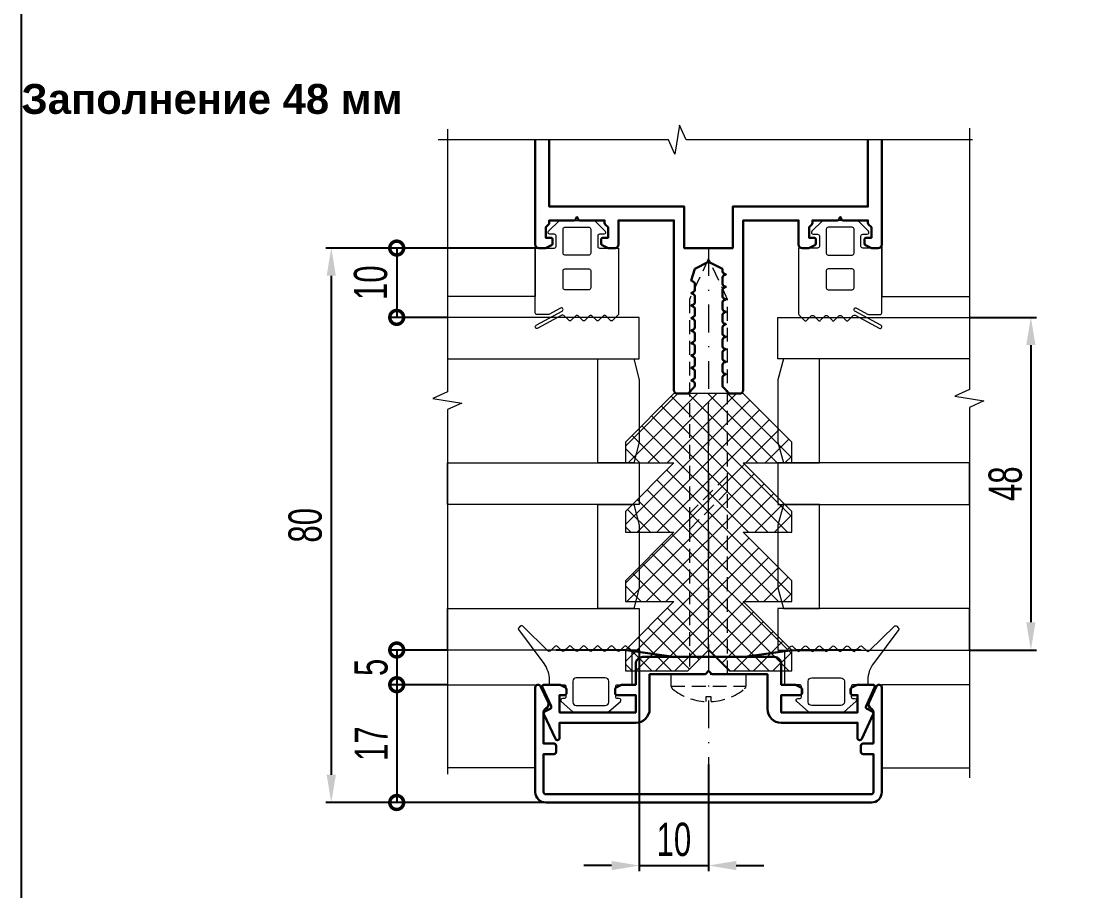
# Model space of a CAD drawing. Extents: x -37 to 8820, y -336 to 478.
# Drawn here: x 1700 to 1797, y 140.3 to 218.6 of the extents above; entities that cross this region are included whole.
import ezdxf

# ---------------------------------------------------------------- set-up
doc = ezdxf.new("R2010")
doc.units = 0
doc.header["$LTSCALE"] = 5
doc.linetypes.add('DASHDOT', pattern=[1, 0.5, -0.25, 0, -0.25])
doc.linetypes.add('HIDDEN', pattern=[0.375, 0.25, -0.125])
doc.layers.get('0').update_dxf_attribs({"linetype": 'CONTINUOUS', "lineweight": 30})
doc.layers.get('DEFPOINTS').update_dxf_attribs({"linetype": 'CONTINUOUS'})
for name, color, linetype, lineweight in [('1', 6, 'DASHDOT', 13), ('2', 3, 'HIDDEN', 13), ('Dimentions', 5, 'CONTINUOUS', 15), ('Glass', 5, 'CONTINUOUS', 20), ('Герлен', 7, 'CONTINUOUS', 60), ('Зигзаг', 1, 'CONTINUOUS', 15), ('Конструкции', 252, 'CONTINUOUS', 20), ('Текстовый', 7, 'CONTINUOUS', 9), ('Уплотнители', 1, 'CONTINUOUS', 20), ('Штриховка', 1, 'CONTINUOUS', 5)]:
    doc.layers.add(name, color=color, linetype=linetype, lineweight=lineweight)
doc.layers.add('Скрытые', color=14, linetype='CONTINUOUS', plot=False)
doc.styles.add('3', font='RUSS.SHX', dxfattribs={"width": 0.7, "height": 3})
doc.styles.add('Каталожный', font='arial.ttf', dxfattribs={"height": 2.5})
doc.dimstyles.new('MX1_6', dxfattribs={"dimtxt": 3, "dimasz": 2.5, "dimexe": 0.5, "dimexo": 0, "dimgap": 0.8, "dimtad": 1, "dimlfac": 1.6, "dimdsep": 46, "dimtxsty": '3', "dimcen": 0, "dimclrd": 256, "dimclre": 256, "dimclrt": 256, "dimaunit": 1, "dimadec": 0, "dimazin": 0, "dimtfac": 1, "dimtmove": 0, "dimatfit": 1, "dimfxl": 1, "dimtvp": 1, "dimtolj": 1, "dimtzin": 0, "dimarcsym": 0})

# ---------------------------------------------------------------- blocks, each defined once
blk = doc.blocks.new('*D775')
at = {"layer": 'DEFPOINTS', "color": 0, "linetype": 'Continuous', "transparency": 16777216}
for p in [(1785.519, 191.946), (1785.519, 161.946), (1791.053, 161.946)]:
    blk.add_point(p, dxfattribs=at)
at = {"layer": 'Dimentions', "linetype": 'Continuous', "lineweight": -2, "transparency": 16777216}
for p, q in [((1785.519, 191.946), (1791.553, 191.946)), ((1791.053, 189.446), (1791.053, 164.446)), ((1785.519, 161.946), (1791.553, 161.946))]:
    blk.add_line(p, q, dxfattribs=at)
at = {"layer": 'Dimentions', "linetype": 'Continuous', "transparency": 16777216}
for points in [[(1790.636, 189.446), (1791.469, 189.446), (1791.053, 191.946)], [(1790.636, 164.446), (1791.469, 164.446), (1791.053, 161.946)]]:
    blk.add_solid(points, dxfattribs=at)
at = {"layer": 'Dimentions', "linetype": 'Continuous', "transparency": 16777216, "insert": (1788.753, 176.946), "char_height": 3, "attachment_point": 5, "rotation": 90, "style": '3'}
blk.add_mtext('\\A1;48', dxfattribs=at)
blk = doc.blocks.new('_DotSmall')
at = {"color": 0, "linetype": 'ByBlock', "const_width": 0.5}
blk.add_lwpolyline([(-0.0625, 0, 1), (0.0625, 0, 1)], format="xyb", close=True, dxfattribs=at)
blk = doc.blocks.new('*D776')
at = {"layer": 'DEFPOINTS', "color": 0, "linetype": 'Continuous', "transparency": 16777216}
for p in [(1738.429, 161.949), (1733.845, 158.821), (1738.429, 158.821)]:
    blk.add_point(p, dxfattribs=at)
at = {"layer": 'Dimentions', "linetype": 'Continuous', "lineweight": -2, "transparency": 16777216}
for p, q in [((1738.429, 161.949), (1733.345, 161.949)), ((1733.845, 161.949), (1733.845, 158.821)), ((1738.429, 158.821), (1733.345, 158.821))]:
    blk.add_line(p, q, dxfattribs=at)
at = {"layer": 'Dimentions', "linetype": 'Continuous', "lineweight": -2, "transparency": 16777216, "xscale": 2.5, "yscale": 2.5, "zscale": 2.5}
for p, rotation in [((1733.845, 161.949), 90), ((1733.845, 158.821), 270)]:
    blk.add_blockref('_DotSmall', p, dxfattribs=dict(at, rotation=rotation))
at = {"layer": 'Dimentions', "linetype": 'Continuous', "transparency": 16777216, "insert": (1731.545, 160.385), "char_height": 3, "attachment_point": 5, "rotation": 90, "style": '3'}
blk.add_mtext('\\A1;5', dxfattribs=at)
blk = doc.blocks.new('*D777')
at = {"layer": 'DEFPOINTS', "color": 0, "linetype": 'Continuous', "transparency": 16777216}
for p in [(1738.429, 158.821), (1733.845, 148.196), (1749.659, 148.196)]:
    blk.add_point(p, dxfattribs=at)
at = {"layer": 'Dimentions', "linetype": 'Continuous', "lineweight": -2, "transparency": 16777216}
for p, q in [((1738.429, 158.821), (1733.345, 158.821)), ((1733.845, 158.821), (1733.845, 148.196)), ((1749.659, 148.196), (1733.345, 148.196))]:
    blk.add_line(p, q, dxfattribs=at)
at = {"layer": 'Dimentions', "linetype": 'Continuous', "lineweight": -2, "transparency": 16777216, "xscale": 2.5, "yscale": 2.5, "zscale": 2.5}
for p, rotation in [((1733.845, 158.821), 90), ((1733.845, 148.196), 270)]:
    blk.add_blockref('_DotSmall', p, dxfattribs=dict(at, rotation=rotation))
at = {"layer": 'Dimentions', "linetype": 'Continuous', "transparency": 16777216, "insert": (1731.545, 153.509), "char_height": 3, "attachment_point": 5, "rotation": 90, "style": '3'}
blk.add_mtext('\\A1;17', dxfattribs=at)
blk = doc.blocks.new('*D778')
at = {"layer": 'DEFPOINTS', "color": 0, "linetype": 'Continuous', "transparency": 16777216}
for p in [(1747.59, 198.196), (1733.845, 191.949), (1738.429, 191.949)]:
    blk.add_point(p, dxfattribs=at)
at = {"layer": 'Dimentions', "linetype": 'Continuous', "lineweight": -2, "transparency": 16777216}
for p, q in [((1747.59, 198.196), (1733.345, 198.196)), ((1733.845, 198.196), (1733.845, 191.949)), ((1738.429, 191.949), (1733.345, 191.949))]:
    blk.add_line(p, q, dxfattribs=at)
at = {"layer": 'Dimentions', "linetype": 'Continuous', "lineweight": -2, "transparency": 16777216, "xscale": 2.5, "yscale": 2.5, "zscale": 2.5}
for p, rotation in [((1733.845, 198.196), 90), ((1733.845, 191.949), 270)]:
    blk.add_blockref('_DotSmall', p, dxfattribs=dict(at, rotation=rotation))
at = {"layer": 'Dimentions', "linetype": 'Continuous', "transparency": 16777216, "insert": (1731.502, 195.073), "char_height": 3, "attachment_point": 5, "rotation": 90, "style": '3'}
blk.add_mtext('\\A1;10', dxfattribs=at)
blk = doc.blocks.new('*D779')
at = {"layer": 'DEFPOINTS', "color": 0, "linetype": 'Continuous', "transparency": 16777216}
for p in [(1746.952, 198.196), (1727.943, 148.196), (1750.284, 148.196)]:
    blk.add_point(p, dxfattribs=at)
at = {"layer": 'Dimentions', "linetype": 'Continuous', "lineweight": -2, "transparency": 16777216}
for p, q in [((1746.952, 198.196), (1727.443, 198.196)), ((1727.943, 195.696), (1727.943, 150.696)), ((1750.284, 148.196), (1727.443, 148.196))]:
    blk.add_line(p, q, dxfattribs=at)
at = {"layer": 'Dimentions', "linetype": 'Continuous', "transparency": 16777216}
for points in [[(1727.526, 195.696), (1728.359, 195.696), (1727.943, 198.196)], [(1727.526, 150.696), (1728.359, 150.696), (1727.943, 148.196)]]:
    blk.add_solid(points, dxfattribs=at)
at = {"layer": 'Dimentions', "linetype": 'Continuous', "transparency": 16777216, "insert": (1725.6, 173.196), "char_height": 3, "attachment_point": 5, "rotation": 90, "style": '3'}
blk.add_mtext('\\A1;80', dxfattribs=at)
blk = doc.blocks.new('*D232')
at = {"layer": 'DEFPOINTS', "color": 0, "linetype": 'Continuous', "transparency": 16777216}
for p in [(1755.724, 161.946), (1761.974, 151.639), (1761.974, 142.512)]:
    blk.add_point(p, dxfattribs=at)
at = {"layer": 'Dimentions', "linetype": 'Continuous', "lineweight": -2, "transparency": 16777216}
for p, q in [((1755.724, 161.946), (1755.724, 142.012)), ((1761.974, 151.639), (1761.974, 142.012)), ((1753.224, 142.512), (1750.724, 142.512)), ((1755.724, 142.512), (1761.974, 142.512)), ((1764.474, 142.512), (1766.974, 142.512))]:
    blk.add_line(p, q, dxfattribs=at)
at = {"layer": 'Dimentions', "linetype": 'Continuous', "transparency": 16777216}
for points in [[(1753.224, 142.928), (1753.224, 142.095), (1755.724, 142.512)], [(1764.474, 142.928), (1764.474, 142.095), (1761.974, 142.512)]]:
    blk.add_solid(points, dxfattribs=at)
at = {"layer": 'Dimentions', "linetype": 'Continuous', "transparency": 16777216, "insert": (1758.849, 144.854), "char_height": 3, "attachment_point": 5, "style": '3'}
blk.add_mtext('\\A1;10', dxfattribs=at)

msp = doc.modelspace()

# ---------------------------------------------------------------- hatches: boundary and pattern name
at = {"layer": 'Штриховка', "lineweight": 5}
h = msp.add_hatch(dxfattribs=at)
h.set_pattern_fill('NET', color=256, scale=10, angle=45, style=0)
h.set_pattern_definition([(45, (-3313.8246, 2872.5443), (-0.88388348, 0.88388348), []), (135, (-3313.8246, 2872.5443), (-0.88388348, -0.88388348), [])])
h.paths.add_polyline_path([(1763.8494, 160.0715), (1769.4744, 160.0715), (1769.4744, 161.9465), (1765.0994, 166.3215), (1769.4744, 166.3215), (1769.4744, 168.1965), (1765.0994, 172.5715), (1769.4744, 172.5715), (1769.4744, 174.4465), (1765.0994, 178.8215), (1769.4744, 178.8215), (1769.4744, 180.6965), (1765.0994, 185.0715), (1758.8494, 185.0715), (1754.4744, 180.6965), (1754.4744, 178.8215), (1758.8494, 178.8215), (1754.4744, 174.4465), (1754.4744, 172.5715), (1758.8494, 172.5715), (1754.4744, 168.1965), (1754.4744, 166.3215), (1758.8494, 166.3215), (1754.4744, 161.9465), (1754.4744, 160.0715), (1760.0994, 160.0715), (1761.9744, 161.9465)])

# ---------------------------------------------------------------- linework, layer by layer
msp.add_lwpolyline([(1746.3494, 207.9603), (1746.3494, 198.509, 0.4142136), (1746.6619, 198.1965), (1747.2426, 198.1965, 0.1164338), (1747.3265, 198.2163), (1747.8082, 198.4572, 0.284079), (1747.9119, 198.6249), (1747.9119, 198.9465, 0.4142136), (1747.7244, 199.134), (1747.2869, 199.134), (1747.2869, 200.0715), (1747.5445, 200.3291, 0.1989124), (1747.5994, 200.4616), (1747.5994, 200.6965), (1749.8272, 200.6965, 0.284079), (1749.9949, 200.8001), (1750.0994, 201.009), (1750.2038, 200.8001, 0.284079), (1750.3715, 200.6965), (1752.5994, 200.6965), (1752.5994, 200.4616, 0.1989124), (1752.6543, 200.3291), (1752.9119, 200.0715), (1752.9119, 199.134), (1752.4744, 199.134, 0.4142136), (1752.2869, 198.9465), (1752.2869, 198.6249, 0.284079), (1752.3905, 198.4572), (1752.8723, 198.2163, 0.1164338), (1752.9561, 198.1965), (1753.5369, 198.1965, 0.4142136), (1753.8494, 198.509), (1753.8494, 200.6965), (1758.8494, 200.6965), (1758.8494, 185.384, 0.4142136), (1759.1619, 185.0715), (1760.0217, 185.0715, 0.1989124), (1760.1543, 185.1264), (1760.6695, 185.6416, 0.1989124), (1760.7244, 185.7741), (1760.7244, 185.9869, 0.284079), (1760.6207, 186.1546), (1760.4119, 186.259), (1760.6207, 186.3634, 0.284079), (1760.7244, 186.5311), (1760.7244, 187.1119, 0.284079), (1760.6207, 187.2796), (1760.4119, 187.384), (1760.6207, 187.4884, 0.284079), (1760.7244, 187.6561), (1760.7244, 188.2369, 0.284079), (1760.6207, 188.4046), (1760.4119, 188.509), (1760.6207, 188.6134, 0.284079), (1760.7244, 188.7811), (1760.7244, 189.3619, 0.284079), (1760.6207, 189.5296), (1760.4119, 189.634), (1760.6207, 189.7384, 0.284079), (1760.7244, 189.9061), (1760.7244, 190.4869, 0.284079), (1760.6207, 190.6546), (1760.4119, 190.759), (1760.6207, 190.8634, 0.284079), (1760.7244, 191.0311), (1760.7244, 191.6119, 0.284079), (1760.6207, 191.7796), (1760.4119, 191.884), (1760.6207, 191.9884, 0.284079), (1760.7244, 192.1561), (1760.7244, 192.7369, 0.284079), (1760.6207, 192.9046), (1760.4119, 193.009), (1760.6207, 193.1134, 0.284079), (1760.7244, 193.2811), (1760.7244, 193.8619, 0.284079), (1760.6207, 194.0296), (1760.4119, 194.134), (1760.6207, 194.2384, 0.284079), (1760.7244, 194.4061), (1760.7244, 194.9869, 0.284079), (1760.6207, 195.1546), (1760.4119, 195.259), (1760.7244, 196.3215), (1761.9744, 196.9465), (1763.2244, 196.3215), (1763.2244, 196.0936, 0.284079), (1763.328, 195.9259), (1763.5369, 195.8215), (1763.328, 195.7171, 0.284079), (1763.2244, 195.5494), (1763.2244, 194.9686, 0.284079), (1763.328, 194.8009), (1763.5369, 194.6965), (1763.328, 194.5921, 0.284079), (1763.2244, 194.4244), (1763.2244, 193.8436, 0.284079), (1763.328, 193.6759), (1763.5369, 193.5715), (1763.328, 193.4671, 0.284079), (1763.2244, 193.2994), (1763.2244, 192.7186, 0.284079), (1763.328, 192.5509), (1763.5369, 192.4465), (1763.328, 192.3421, 0.284079), (1763.2244, 192.1744), (1763.2244, 191.5936, 0.284079), (1763.328, 191.4259), (1763.5369, 191.3215), (1763.328, 191.2171, 0.284079), (1763.2244, 191.0494), (1763.2244, 190.4686, 0.284079), (1763.328, 190.3009), (1763.5369, 190.1965), (1763.328, 190.0921, 0.284079), (1763.2244, 189.9244), (1763.2244, 189.3436, 0.284079), (1763.328, 189.1759), (1763.5369, 189.0715), (1763.328, 188.9671, 0.284079), (1763.2244, 188.7994), (1763.2244, 188.2186, 0.284079), (1763.328, 188.0509), (1763.5369, 187.9465), (1763.328, 187.8421, 0.284079), (1763.2244, 187.6744), (1763.2244, 187.0936, 0.284079), (1763.328, 186.9259), (1763.5369, 186.8215), (1763.328, 186.7171, 0.284079), (1763.2244, 186.5494), (1763.2244, 185.7741, 0.1989124), (1763.2793, 185.6416), (1763.7945, 185.1264, 0.1989124), (1763.927, 185.0715), (1764.7869, 185.0715, 0.4142136), (1765.0994, 185.384), (1765.0994, 200.6965), (1770.0994, 200.6965), (1770.0994, 198.509, 0.4142136), (1770.4119, 198.1965), (1770.9926, 198.1965, 0.1164338), (1771.0765, 198.2163), (1771.5582, 198.4572, 0.284079), (1771.6619, 198.6249), (1771.6619, 198.9465, 0.4142136), (1771.4744, 199.134), (1771.0369, 199.134), (1771.0369, 200.0715), (1771.2945, 200.3291, 0.1989124), (1771.3494, 200.4616), (1771.3494, 200.6965), (1773.5772, 200.6965, 0.284079), (1773.7449, 200.8001), (1773.8494, 201.009), (1773.9538, 200.8001, 0.284079), (1774.1215, 200.6965), (1776.3494, 200.6965), (1776.3494, 200.4616, 0.1989124), (1776.4043, 200.3291), (1776.6619, 200.0715), (1776.6619, 199.134), (1776.2244, 199.134, 0.4142136), (1776.0369, 198.9465), (1776.0369, 198.6249, 0.284079), (1776.1405, 198.4572), (1776.6223, 198.2163, 0.1164338), (1776.7061, 198.1965), (1777.2869, 198.1965, 0.4142136), (1777.5994, 198.509), (1777.5994, 207.9603)], format="xyb")
msp.add_lwpolyline([(1747.5994, 207.9603), (1747.5994, 201.9465), (1759.7869, 201.9465), (1759.7869, 198.1965), (1764.1619, 198.1965), (1764.1619, 201.9465), (1776.3494, 201.9465), (1776.3494, 207.9603)])
for points in [[(1747.1169, 156.1675, -0.4142136), (1747.2076, 156.4167), (1747.6794, 156.6367, 0.4142136), (1747.7701, 156.8859), (1746.9919, 158.5547, -0.5486188), (1747.1619, 158.8215), (1748.4926, 158.8215, -0.1164338), (1748.5765, 158.8017), (1749.0582, 158.5608, -0.284079), (1749.1619, 158.3931), (1749.1619, 158.0715, -0.4142136), (1748.9744, 157.884), (1748.5369, 157.884), (1748.5369, 156.3215), (1755.4119, 156.3215), (1755.4119, 157.884), (1753.7244, 157.884, -0.4142136), (1753.5369, 158.0715), (1753.5369, 158.3931, -0.284079), (1753.6405, 158.5608), (1754.1223, 158.8017, -0.1164338), (1754.2061, 158.8215), (1755.4119, 158.8215), (1755.4119, 160.6965, -0.4142136), (1756.0369, 161.3215), (1767.9119, 161.3215, -0.4142136), (1768.5369, 160.6965), (1768.5369, 158.8215), (1769.7426, 158.8215, -0.1164338), (1769.8265, 158.8017), (1770.3082, 158.5608, -0.284079), (1770.4119, 158.3931), (1770.4119, 158.0715, -0.4142136), (1770.2244, 157.884), (1768.5369, 157.884), (1768.5369, 156.3215), (1775.4119, 156.3215), (1775.4119, 157.884), (1774.9744, 157.884, -0.4142136), (1774.7869, 158.0715), (1774.7869, 158.3931, -0.284079), (1774.8905, 158.5608), (1775.3723, 158.8017, -0.1164338), (1775.4561, 158.8215), (1776.7869, 158.8215, -0.5486188), (1776.9568, 158.5547), (1776.1786, 156.8859, 0.4142136), (1776.2693, 156.6367), (1776.7411, 156.4167, -0.4142136), (1776.8318, 156.1675), (1775.7883, 153.9297, -0.2914734), (1775.6184, 153.8215), (1775.5994, 153.8215, -0.4142136), (1775.4119, 154.009), (1775.4119, 155.384), (1768.5369, 155.384, -0.4142136), (1767.2869, 156.634), (1767.2869, 159.759), (1762.3645, 159.759, -0.1989124), (1762.232, 159.8139), (1761.9744, 160.0715), (1761.7168, 159.8139, -0.1989124), (1761.5842, 159.759), (1756.6619, 159.759), (1756.6619, 156.634, -0.4142136), (1755.4119, 155.384), (1748.5369, 155.384), (1748.5369, 154.009, -0.4142136), (1748.3494, 153.8215), (1748.3304, 153.8215, -0.2914734), (1748.1604, 153.9297)], [(1776.8494, 153.509), (1776.8494, 156.3348, 0.2797393), (1776.6475, 156.6675, -0.4015594), (1776.4529, 157.2405), (1777.1228, 158.6771, -0.8025849), (1777.5994, 158.5715), (1777.5994, 149.134, -0.4142136), (1776.6619, 148.1965), (1747.2869, 148.1965, -0.4142136), (1746.3494, 149.134), (1746.3494, 158.5715, -0.8025849), (1746.826, 158.6771), (1747.4959, 157.2405, -0.4015594), (1747.3013, 156.6675, 0.2797393), (1747.0994, 156.3348), (1747.0994, 153.509), (1748.0369, 153.509, -0.4142136), (1748.2244, 153.3215), (1748.2244, 152.759, -0.4142136), (1748.0369, 152.5715), (1747.0994, 152.5715), (1747.0994, 149.134, 0.4142136), (1747.2869, 148.9465), (1776.6619, 148.9465, 0.4142136), (1776.8494, 149.134), (1776.8494, 152.5715), (1775.9119, 152.5715, -0.4142136), (1775.7244, 152.759), (1775.7244, 153.3215, -0.4142136), (1775.9119, 153.509)]]:
    msp.add_lwpolyline(points, format="xyb", close=True)
at = {"layer": '1'}
msp.add_line((1761.9744, 198.1965), (1761.9744, 148.1965), dxfattribs=at)
at = {"layer": '2'}
msp.add_line((1758.5994, 158.7029), (1765.3494, 158.7029), dxfattribs=at)
for points in [[(1763.6931, 159.759), (1763.6931, 193.5731), (1761.9744, 197.259), (1760.2556, 193.5731), (1760.2556, 159.759)], [(1760.2556, 172.8249), (1763.6931, 176.2624), (1763.6931, 177.6947), (1760.2556, 174.2572)]]:
    msp.add_lwpolyline(points, close=True, dxfattribs=at)
msp.add_lwpolyline([(1761.7288, 157.2961, -0.1618489), (1758.713, 158.4619, -0.2238875), (1758.5994, 158.7029), (1758.5994, 159.759), (1765.3494, 159.759), (1765.3494, 158.7029, -0.2238875), (1765.2357, 158.4619, -0.1618489), (1762.22, 157.2961), (1762.22, 157.7338), (1761.7288, 157.7338)], format="xyb", close=True, dxfattribs=at)
at = {"layer": 'Glass'}
for points in [[(1738.4293, 188.1965), (1755.7241, 188.1965), (1755.7241, 191.9465), (1738.4293, 191.9465)], [(1785.5195, 188.1965), (1768.2247, 188.1965), (1768.2247, 191.9465), (1785.5195, 191.9465)], [(1755.2217, 178.8215), (1751.9741, 178.8215), (1751.9741, 188.1965), (1755.2217, 188.1965), (1755.7241, 186.3215), (1755.7241, 180.6965)], [(1768.7271, 178.8215), (1771.9747, 178.8215), (1771.9747, 188.1965), (1768.7271, 188.1965), (1768.2247, 186.3215), (1768.2247, 180.6965)], [(1738.4293, 178.8215), (1755.7241, 178.8215), (1755.7241, 175.0715), (1738.4293, 175.0715)], [(1785.5195, 178.8215), (1768.2247, 178.8215), (1768.2247, 175.0715), (1785.5195, 175.0715)], [(1755.2217, 165.6965), (1751.9741, 165.6965), (1751.9741, 175.0715), (1755.2217, 175.0715), (1755.7241, 173.1965), (1755.7241, 167.5715)], [(1768.7271, 165.6965), (1771.9747, 165.6965), (1771.9747, 175.0715), (1768.7271, 175.0715), (1768.2247, 173.1965), (1768.2247, 167.5715)], [(1738.4293, 165.6965), (1755.7241, 165.6965), (1755.7241, 161.9465), (1738.4293, 161.9465)], [(1785.5195, 165.6965), (1768.2247, 165.6965), (1768.2247, 161.9465), (1785.5195, 161.9465)]]:
    msp.add_lwpolyline(points, close=True, dxfattribs=at)
at = {"layer": 'Герлен', "ltscale": 2, "const_width": 0.1875}
msp.add_lwpolyline([(1748.2042, 161.9465), (1754.4744, 161.9465), (1758.9163, 161.3215), (1765.1663, 161.3215), (1769.4744, 161.9312), (1775.7215, 161.9465)], dxfattribs=at)
at = {"layer": 'Зигзаг'}
for points in [[(1738.4293, 208.9166), (1738.4293, 185.225), (1737.1114, 184.6442), (1739.7241, 184.2085), (1738.4293, 183.6261), (1738.4293, 150.7441)], [(1785.7877, 207.9603), (1759.9499, 207.9603), (1759.3691, 209.2782), (1758.9334, 206.6655), (1758.3509, 207.9603), (1737.5953, 207.9603)], [(1785.5195, 209.02), (1785.5195, 185.4321), (1784.2016, 184.8512), (1786.8143, 184.4156), (1785.5195, 183.8331), (1785.5195, 150.4087)]]:
    msp.add_lwpolyline(points, dxfattribs=at)
at = {"layer": 'Конструкции'}
for points in [[(1746.3494, 207.9603), (1746.3494, 193.8215), (1738.4293, 193.8186)], [(1777.5994, 207.9603), (1777.5994, 193.8215), (1785.5195, 193.8215)], [(1738.4293, 158.8186), (1746.3494, 158.8215), (1746.3494, 151.3215), (1738.4293, 151.3186)], [(1785.5195, 158.8215), (1777.5994, 158.8215), (1777.5994, 151.3215), (1785.5195, 151.3215)]]:
    msp.add_lwpolyline(points, dxfattribs=at)
at = {"layer": 'Скрытые', "linetype": 'Continuous'}
msp.add_lwpolyline([(1700, 10), (1700, 287), (1865, 287), (1865, 10)], close=True, dxfattribs=at)
at = {"layer": 'Уплотнители'}
msp.add_line((1761.9744, 161.9465), (1761.9744, 184.134), dxfattribs=at)
for points in [[(1748.6186, 192.7823), (1747.5736, 192.2154, -0.1249127), (1747.4991, 192.1965), (1746.5056, 192.1965, -0.4142136), (1746.3494, 192.3527), (1746.3494, 198.1965), (1748.0681, 198.1965, 0.4142136), (1748.2244, 198.3527), (1748.2244, 199.2902, 0.4142136), (1748.0681, 199.4465), (1747.6619, 199.4465, -0.6685867), (1747.5515, 199.7133), (1748.4911, 200.6508, -0.1986192), (1748.6015, 200.6965), (1751.5973, 200.6965, -0.1986192), (1751.7076, 200.6508), (1752.6472, 199.7133, -0.6685867), (1752.5369, 199.4465), (1752.1306, 199.4465, 0.4142136), (1751.9744, 199.2902), (1751.9744, 198.3527, 0.4142136), (1752.1306, 198.1965), (1753.8494, 198.1965), (1753.8494, 192.2612, -0.1989124), (1753.8036, 192.1507), (1753.3349, 191.682, -0.4142136), (1753.1139, 191.682), (1752.7099, 192.086, 0.4142136), (1752.4889, 192.086), (1752.0849, 191.682, -0.4142136), (1751.8639, 191.682), (1751.4599, 192.086, 0.4142136), (1751.2389, 192.086), (1750.8349, 191.682, -0.4142136), (1750.6139, 191.682), (1750.2099, 192.086, 0.4142136), (1749.9889, 192.086), (1749.5849, 191.682, -0.4142136), (1749.3639, 191.682), (1748.9318, 192.114, 0.3320761), (1748.7469, 192.1409), (1746.5801, 190.9654, -1), (1746.4311, 191.2401), (1748.7676, 192.5077, 1)], [(1749.0056, 200.0715), (1751.1931, 200.0715, -0.4142136), (1751.3494, 199.9152), (1751.3494, 197.7277, -0.4142136), (1751.1931, 197.5715), (1749.0056, 197.5715, -0.4142136), (1748.8494, 197.7277), (1748.8494, 199.9152, -0.4142136)], [(1775.3301, 192.7823), (1776.3752, 192.2154, 0.1249127), (1776.4497, 192.1965), (1777.4431, 192.1965, 0.4142136), (1777.5994, 192.3527), (1777.5994, 198.1965), (1775.8806, 198.1965, -0.4142136), (1775.7244, 198.3527), (1775.7244, 199.2902, -0.4142136), (1775.8806, 199.4465), (1776.2869, 199.4465, 0.6685867), (1776.3972, 199.7133), (1775.4576, 200.6508, 0.1986192), (1775.3473, 200.6965), (1772.3515, 200.6965, 0.1986192), (1772.2411, 200.6508), (1771.3015, 199.7133, 0.6685867), (1771.4119, 199.4465), (1771.8181, 199.4465, -0.4142136), (1771.9744, 199.2902), (1771.9744, 198.3527, -0.4142136), (1771.8181, 198.1965), (1770.0994, 198.1965), (1770.0994, 192.2612, 0.1989124), (1770.1451, 192.1507), (1770.6139, 191.682, 0.4142136), (1770.8349, 191.682), (1771.2389, 192.086, -0.4142136), (1771.4599, 192.086), (1771.8639, 191.682, 0.4142136), (1772.0849, 191.682), (1772.4889, 192.086, -0.4142136), (1772.7099, 192.086), (1773.1139, 191.682, 0.4142136), (1773.3349, 191.682), (1773.7389, 192.086, -0.4142136), (1773.9599, 192.086), (1774.3639, 191.682, 0.4142136), (1774.5849, 191.682), (1775.0169, 192.114, -0.3320761), (1775.2019, 192.1409), (1777.3686, 190.9654, 1), (1777.5176, 191.2401), (1775.1811, 192.5077, -1)], [(1774.9431, 200.0715), (1772.7556, 200.0715, 0.4142136), (1772.5994, 199.9152), (1772.5994, 197.7277, 0.4142136), (1772.7556, 197.5715), (1774.9431, 197.5715, 0.4142136), (1775.0994, 197.7277), (1775.0994, 199.9152, 0.4142136)], [(1749.0056, 196.3215), (1751.1931, 196.3215, -0.4142136), (1751.3494, 196.1652), (1751.3494, 194.6027, -0.4142136), (1751.1931, 194.4465), (1749.0056, 194.4465, -0.4142136), (1748.8494, 194.6027), (1748.8494, 196.1652, -0.4142136)], [(1774.9431, 196.3215), (1772.7556, 196.3215, 0.4142136), (1772.5994, 196.1652), (1772.5994, 194.6027, 0.4142136), (1772.7556, 194.4465), (1774.9431, 194.4465, 0.4142136), (1775.0994, 194.6027), (1775.0994, 196.1652, 0.4142136)], [(1753.7556, 157.5715, -0.4142136), (1753.5994, 157.7277), (1753.5994, 158.6652, -0.4142136), (1753.7556, 158.8215), (1755.0994, 158.8215), (1755.0994, 161.7094, 0.1989124), (1755.0628, 161.7978), (1754.5849, 162.2757, 0.4142136), (1754.3639, 162.2757), (1753.9599, 161.8717, -0.4142136), (1753.7389, 161.8717), (1753.3349, 162.2757, 0.4142136), (1753.1139, 162.2757), (1752.7099, 161.8717, -0.4142136), (1752.4889, 161.8717), (1752.0849, 162.2757, 0.4142136), (1751.8639, 162.2757), (1751.4599, 161.8717, -0.4142136), (1751.2389, 161.8717), (1750.8349, 162.2757, 0.4142136), (1750.6139, 162.2757), (1750.2099, 161.8717, -0.4142136), (1749.9889, 161.8717), (1749.5849, 162.2757, 0.4142136), (1749.3639, 162.2757), (1748.9599, 161.8717, -0.4142136), (1748.7389, 161.8717), (1748.3349, 162.2757, 0.4142136), (1748.1139, 162.2757), (1747.7099, 161.8717, -0.4142136), (1747.4889, 161.8717), (1745.2099, 164.086, 0.4142136), (1744.9889, 164.086), (1744.8576, 163.9547, 0.2925382), (1744.8214, 163.7902), (1747.1022, 160.737, -0.1617878), (1747.5994, 159.2408), (1747.5994, 158.8215), (1748.9431, 158.8215, -0.4142136), (1749.0994, 158.6652), (1749.0994, 157.7277, -0.4142136), (1748.9431, 157.5715), (1748.7869, 157.5715, 0.6685867), (1748.6765, 157.3046), (1749.7411, 156.3671, 0.1986192), (1749.8515, 156.3215), (1752.8473, 156.3215, 0.1986192), (1752.9576, 156.3671), (1754.0222, 157.3046, 0.6685867), (1753.9119, 157.5715)], [(1770.1931, 157.5715, 0.4142136), (1770.3494, 157.7277), (1770.3494, 158.6652, 0.4142136), (1770.1931, 158.8215), (1768.8494, 158.8215), (1768.8494, 161.7094, -0.1989124), (1768.886, 161.7978), (1769.3639, 162.2757, -0.4142136), (1769.5849, 162.2757), (1769.9889, 161.8717, 0.4142136), (1770.2099, 161.8717), (1770.6139, 162.2757, -0.4142136), (1770.8349, 162.2757), (1771.2389, 161.8717, 0.4142136), (1771.4599, 161.8717), (1771.8639, 162.2757, -0.4142136), (1772.0849, 162.2757), (1772.4889, 161.8717, 0.4142136), (1772.7099, 161.8717), (1773.1139, 162.2757, -0.4142136), (1773.3349, 162.2757), (1773.7389, 161.8717, 0.4142136), (1773.9599, 161.8717), (1774.3639, 162.2757, -0.4142136), (1774.5849, 162.2757), (1774.9889, 161.8717, 0.4142136), (1775.2099, 161.8717), (1775.6139, 162.2757, -0.4142136), (1775.8349, 162.2757), (1776.2389, 161.8717, 0.4142136), (1776.4599, 161.8717), (1778.7389, 164.086, -0.4142136), (1778.9599, 164.086), (1779.0912, 163.9547, -0.2925382), (1779.1273, 163.7902), (1776.8465, 160.737, 0.1617878), (1776.3494, 159.2408), (1776.3494, 158.8215), (1775.0056, 158.8215, 0.4142136), (1774.8494, 158.6652), (1774.8494, 157.7277, 0.4142136), (1775.0056, 157.5715), (1775.1619, 157.5715, -0.6685867), (1775.2722, 157.3046), (1774.2076, 156.3671, -0.1986192), (1774.0973, 156.3215), (1771.1015, 156.3215, -0.1986192), (1770.9911, 156.3671), (1769.9265, 157.3046, -0.6685867), (1770.0369, 157.5715)], [(1750.0369, 156.9465), (1752.6619, 156.9465, 0.4142136), (1752.9744, 157.259), (1752.9744, 159.134, 0.4142136), (1752.6619, 159.4465), (1750.0369, 159.4465, 0.4142136), (1749.7244, 159.134), (1749.7244, 157.259, 0.4142136)], [(1773.9119, 156.9465), (1771.2869, 156.9465, -0.4142136), (1770.9744, 157.259), (1770.9744, 159.134, -0.4142136), (1771.2869, 159.4465), (1773.9119, 159.4465, -0.4142136), (1774.2244, 159.134), (1774.2244, 157.259, -0.4142136)]]:
    msp.add_lwpolyline(points, format="xyb", close=True, dxfattribs=at)
msp.add_lwpolyline([(1763.8494, 160.0715), (1769.4744, 160.0715), (1769.4744, 161.9465), (1765.0994, 166.3215), (1769.4744, 166.3215), (1769.4744, 168.1965), (1765.0994, 172.5715), (1769.4744, 172.5715), (1769.4744, 174.4465), (1765.0994, 178.8215), (1769.4744, 178.8215), (1769.4744, 180.6965), (1765.0994, 185.0715), (1758.8494, 185.0715), (1754.4744, 180.6965), (1754.4744, 178.8215), (1758.8494, 178.8215), (1754.4744, 174.4465), (1754.4744, 172.5715), (1758.8494, 172.5715), (1754.4744, 168.1965), (1754.4744, 166.3215), (1758.8494, 166.3215), (1754.4744, 161.9465), (1754.4744, 160.0715), (1760.0994, 160.0715), (1761.9744, 161.9465)], close=True, dxfattribs=at)

# ---------------------------------------------------------------- texts
at = {"layer": 'Текстовый', "linetype": 'Continuous', "insert": (1700, 213), "char_height": 2.7, "width": 42.664921, "attachment_point": 1, "style": 'Каталожный'}
msp.add_mtext('{\\fArial|b1|i0|c204|p34;Заполнение 48 мм}', dxfattribs=at)

# ---------------------------------------------------------------- dimensions: what is measured, and where the dimension line sits
at = {"layer": 'Dimentions', "linetype": 'Continuous'}
for base, p1, p2, picture, middle in [((1733.8451, 191.9493), (1747.5898, 198.1965), (1738.4293, 191.9493), '*D778', (1731.5022, 195.0729)), ((1733.8451, 158.8215), (1738.4293, 161.9493), (1738.4293, 158.8215), '*D776', (1731.5451, 160.3854)), ((1733.8451, 148.1965), (1738.4293, 158.8215), (1749.6595, 148.1965), '*D777', (1731.5451, 153.509))]:
    dim = msp.add_linear_dim(base=base, p1=p1, p2=p2, angle=90, dimstyle='MX1_6', override={"dimdec": 0, "dimblk1": 'DotSmall', "dimblk2": 'DotSmall', "dimsah": 1}, dxfattribs=at)
    dim.commit()
    dim.dimension.update_dxf_attribs({"geometry": picture, "text_midpoint": middle})
for base, p1, p2, picture, middle in [((1727.9426, 148.1965), (1746.9522, 198.1965), (1750.2845, 148.1965), '*D779', (1725.5998, 173.1965)), ((1791.0525, 161.9465), (1785.5195, 191.9465), (1785.5195, 161.9465), '*D775', (1788.7525, 176.9465))]:
    dim = msp.add_linear_dim(base=base, p1=p1, p2=p2, angle=90, dimstyle='MX1_6', dxfattribs=at)
    dim.commit()
    dim.dimension.update_dxf_attribs({"geometry": picture, "text_midpoint": middle})
dim = msp.add_linear_dim(base=(1761.9744, 142.5115), p1=(1755.7242, 161.9465), p2=(1761.9744, 151.6393), dimstyle='MX1_6', dxfattribs=at)
dim.commit()
dim.dimension.update_dxf_attribs({"geometry": '*D232', "text_midpoint": (1758.8493, 144.8544)})

doc.saveas('drawing.dxf')
